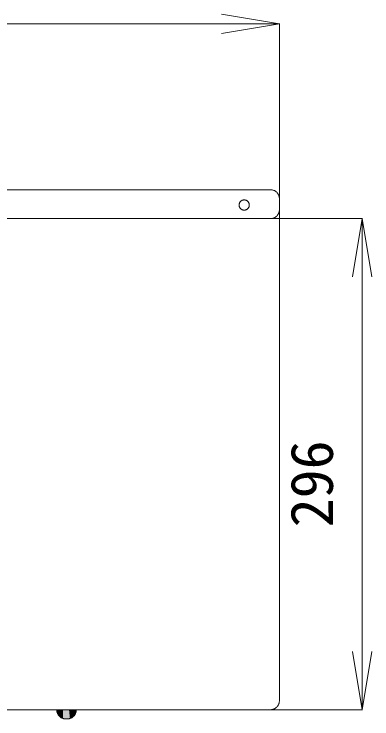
# Model space of a CAD drawing. Units: millimetres, scale not verified. Extents: x -1485 to 1485, y -1050 to 1050.
# Drawn here: x -516.8 to -300.9, y -215.6 to 209.3 of the extents above; entities that cross this region are included whole.
import ezdxf
from ezdxf.enums import TextEntityAlignment as Align

# ---------------------------------------------------------------- set-up
doc = ezdxf.new("R2010")
doc.units = ezdxf.units.MM
doc.header["$LTSCALE"] = 10
doc.layers.add('0-0_0', color=7, linetype='Continuous', lineweight=18)
doc.styles.add('ＭＳ ゴシック', font='')
doc.styles.get('ＭＳ ゴシック').set_extended_font_data('MS Gothic')

# ---------------------------------------------------------------- blocks, each defined once
blk = doc.blocks.new('U10')
at = {"layer": '0-0_0'}
for points in [[(994.01, 839.31), (993.98, 839.87), (994.01, 839.87)], [(994.01, 839.31), (994.01, 839.87), (994.01, 839.27)], [(994.01, 839.27), (994.01, 839.87), (994.01, 839.87)], [(994.01, 839.27), (994.01, 839.87), (994.09, 838.77)], [(994.09, 838.77), (994.01, 839.87), (994.09, 839.87)], [(994.09, 838.77), (994.09, 839.87), (994.11, 838.69)], [(994.11, 838.69), (994.09, 839.87), (994.11, 839.87)], [(994.11, 838.69), (994.11, 839.87), (994.22, 838.25)], [(994.22, 838.25), (994.11, 839.87), (994.22, 839.87)], [(994.22, 838.25), (994.22, 839.87), (994.27, 838.12)], [(994.27, 838.12), (994.22, 839.87), (994.27, 839.87)], [(994.27, 838.12), (994.27, 839.87), (994.4, 837.75)], [(994.4, 837.75), (994.27, 839.87), (994.4, 839.87)], [(994.4, 837.75), (994.4, 839.87), (994.48, 837.58)], [(994.48, 837.58), (994.4, 839.87), (994.48, 839.87)], [(994.48, 837.58), (994.48, 839.87), (994.63, 837.27)], [(994.63, 837.27), (994.48, 839.87), (994.63, 839.87)], [(994.63, 837.27), (994.63, 839.87), (994.75, 837.08)], [(994.75, 837.08), (994.63, 839.87), (994.75, 839.87)], [(994.75, 837.08), (994.75, 839.87), (994.9, 836.82)], [(994.9, 836.82), (994.75, 839.87), (994.9, 839.87)], [(994.9, 836.82), (994.9, 839.87), (995.06, 836.61)], [(995.06, 836.61), (994.9, 839.87), (995.06, 839.87)], [(995.06, 836.61), (995.06, 839.87), (995.22, 836.4)], [(995.22, 836.4), (995.06, 839.87), (995.22, 839.87)], [(995.22, 836.4), (995.22, 839.87), (995.42, 836.18)], [(995.42, 836.18), (995.22, 839.87), (995.42, 839.87)], [(995.42, 836.18), (995.42, 839.87), (995.57, 836.02)], [(995.57, 836.02), (995.42, 839.87), (995.57, 839.87)], [(995.57, 836.02), (995.57, 839.87), (995.81, 835.79)], [(995.81, 835.79), (995.57, 839.87), (995.81, 839.87)], [(995.81, 835.79), (995.81, 839.87), (995.95, 835.66)], [(995.95, 835.66), (995.81, 839.87), (995.95, 839.87)], [(995.95, 835.66), (995.95, 839.87), (996.24, 835.45)], [(996.24, 835.45), (995.95, 839.87), (996.24, 839.87)], [(996.24, 835.45), (996.24, 839.87), (996.37, 835.35)], [(996.37, 835.35), (996.24, 839.87), (996.37, 839.87)], [(996.37, 835.35), (996.37, 839.87), (996.7, 835.15)], [(996.7, 835.15), (996.37, 839.87), (996.7, 839.87)], [(996.7, 835.15), (996.7, 839.87), (996.82, 835.08)], [(996.82, 835.08), (996.7, 839.87), (996.82, 839.87)], [(996.82, 835.08), (996.82, 839.87), (997.3, 834.85)], [(997.3, 834.85), (996.82, 839.87), (997.3, 839.87)], [(997.3, 834.85), (997.3, 839.87), (997.7, 834.7)], [(997.7, 834.7), (997.3, 839.87), (997.7, 839.87)], [(997.7, 834.7), (997.7, 839.87), (997.8, 834.66)], [(997.8, 834.66), (997.7, 839.87), (997.8, 839.87)], [(997.8, 834.66), (997.8, 839.87), (998.32, 834.53)], [(998.32, 834.53), (997.8, 839.87), (998.32, 839.87)], [(998.32, 834.53), (998.32, 839.87), (998.76, 834.46)], [(998.76, 834.46), (998.32, 839.87), (998.76, 839.87)], [(998.76, 834.46), (998.76, 839.87), (998.86, 834.45)], [(998.86, 834.45), (998.76, 839.87), (998.86, 839.87)], [(998.86, 834.45), (998.86, 839.87), (999.42, 834.42)], [(999.42, 834.42), (998.86, 839.87), (999.42, 839.87)], [(999.42, 834.42), (999.42, 839.87), (999.46, 834.42)], [(999.46, 834.42), (999.42, 839.87), (999.46, 839.87)], [(999.46, 834.42), (999.46, 839.87), (999.55, 834.42)], [(999.55, 834.42), (999.46, 839.87), (999.55, 839.87)], [(999.55, 834.42), (999.55, 839.87), (999.85, 834.42)], [(999.85, 834.42), (999.55, 839.87), (999.85, 839.87)], [(999.85, 834.42), (999.85, 839.87), (1000.15, 834.42)], [(1000.15, 834.42), (999.85, 839.87), (1000.15, 839.87)], [(1000.15, 834.42), (1000.15, 839.87), (1000.25, 834.42)], [(1000.25, 834.42), (1000.15, 839.87), (1000.25, 839.87)], [(1000.25, 834.42), (1000.25, 839.87), (1000.29, 834.42)], [(1000.29, 834.42), (1000.25, 839.87), (1000.29, 839.87)], [(1000.29, 834.42), (1000.29, 839.87), (1000.84, 834.45)], [(1000.84, 834.45), (1000.29, 839.87), (1000.84, 839.87)], [(1000.84, 834.45), (1000.84, 839.87), (1000.95, 834.46)], [(1000.95, 834.46), (1000.84, 839.87), (1000.95, 839.87)], [(1000.95, 834.46), (1000.95, 839.87), (1001.38, 834.53)], [(1001.38, 834.53), (1000.95, 839.87), (1001.38, 839.87)], [(1001.38, 834.53), (1001.38, 839.87), (1001.9, 834.66)], [(1001.9, 834.66), (1001.38, 839.87), (1001.9, 839.87)], [(1001.9, 834.66), (1001.9, 839.87), (1002.01, 834.7)], [(1002.01, 834.7), (1001.9, 839.87), (1002.01, 839.87)], [(1002.01, 834.7), (1002.01, 839.87), (1002.4, 834.85)], [(1002.4, 834.85), (1002.01, 839.87), (1002.4, 839.87)], [(1002.4, 834.85), (1002.4, 839.87), (1002.88, 835.08)], [(1002.88, 835.08), (1002.4, 839.87), (1002.88, 839.87)], [(1002.88, 835.08), (1002.88, 839.87), (1003, 835.15)], [(1003, 835.15), (1002.88, 839.87), (1003, 839.87)], [(1003, 835.15), (1003, 839.87), (1003.32, 835.35)], [(1003.32, 835.35), (1003, 839.87), (1003.32, 839.87)], [(1003.32, 835.35), (1003.32, 839.87), (1003.46, 835.45)], [(1003.46, 835.45), (1003.32, 839.87), (1003.46, 839.87)], [(1003.46, 835.45), (1003.46, 839.87), (1003.74, 835.66)], [(1003.74, 835.66), (1003.46, 839.87), (1003.74, 839.87)], [(1003.74, 835.66), (1003.74, 839.87), (1003.89, 835.8)], [(1003.89, 835.8), (1003.74, 839.87), (1003.89, 839.87)], [(1003.89, 835.8), (1003.89, 839.87), (1004.13, 836.02)], [(1004.13, 836.02), (1003.89, 839.87), (1004.13, 839.87)], [(1004.13, 836.02), (1004.13, 839.87), (1004.29, 836.19)], [(1004.29, 836.19), (1004.13, 839.87), (1004.29, 839.87)], [(1004.29, 836.19), (1004.29, 839.87), (1004.48, 836.4)], [(1004.48, 836.4), (1004.29, 839.87), (1004.48, 839.87)], [(1004.48, 836.4), (1004.48, 839.87), (1004.64, 836.62)], [(1004.64, 836.62), (1004.48, 839.87), (1004.64, 839.87)], [(1004.64, 836.62), (1004.64, 839.87), (1004.79, 836.82)], [(1004.79, 836.82), (1004.64, 839.87), (1004.79, 839.87)], [(1004.79, 836.82), (1004.79, 839.87), (1004.96, 837.09)], [(1004.96, 837.09), (1004.79, 839.87), (1004.96, 839.87)], [(1004.96, 837.09), (1004.96, 839.87), (1005.07, 837.27)], [(1005.07, 837.27), (1004.96, 839.87), (1005.07, 839.87)], [(1005.07, 837.27), (1005.07, 839.87), (1005.22, 837.59)], [(1005.22, 837.59), (1005.07, 839.87), (1005.22, 839.87)], [(1005.22, 837.59), (1005.22, 839.87), (1005.3, 837.75)], [(1005.3, 837.75), (1005.22, 839.87), (1005.3, 839.87)], [(1005.3, 837.75), (1005.3, 839.87), (1005.44, 838.13)], [(1005.44, 838.13), (1005.3, 839.87), (1005.44, 839.87)], [(1005.44, 838.13), (1005.44, 839.87), (1005.48, 838.25)], [(1005.48, 838.25), (1005.44, 839.87), (1005.48, 839.87)], [(1005.48, 838.25), (1005.48, 839.87), (1005.59, 838.69)], [(1005.59, 838.69), (1005.48, 839.87), (1005.59, 839.87)], [(1005.59, 838.69), (1005.59, 839.87), (1005.62, 838.77)], [(1005.62, 838.77), (1005.59, 839.87), (1005.62, 839.87)], [(1005.62, 838.77), (1005.62, 839.87), (1005.69, 839.28)], [(1005.69, 839.28), (1005.62, 839.87), (1005.69, 839.87)], [(1005.69, 839.28), (1005.69, 839.87), (1005.7, 839.31)], [(1005.7, 839.31), (1005.69, 839.87), (1005.7, 839.87)], [(1005.7, 839.31), (1005.7, 839.87), (1005.73, 839.87)]]:
    blk.add_solid(points, dxfattribs=at)
blk = doc.blocks.new('_OPEN')
at = {"layer": '0-0_0'}
blk.add_line((-1, 0.1667), (0, 0), dxfattribs=at)
blk.add_lwpolyline([(-1, -0.1667), (0, 0), (-1, 0)], dxfattribs=at)

msp = doc.modelspace()

# ---------------------------------------------------------------- linework, layer by layer
at = {"layer": '0-0_0'}
for p, q in [((-391.69, 203.42), (-975.69, 203.42)), ((-356.69, 98.03), (-356.69, 203.6)), ((-362.09, 85.96), (-306.51, 85.96)), ((-306.69, 50.96), (-306.69, -175.04)), ((-362.09, -210.04), (-306.51, -210.04))]:
    msp.add_line(p, q, dxfattribs=at)
for points in [[(-528.88, 103.42), (-494.36, 103.42), (-462.64, 103.42), (-434.26, 103.42), (-409.79, 103.42), (-389.79, 103.42), (-374.81, 103.42), (-365.41, 103.42), (-362.15, 103.42), (-361.78, 103.4), (-361.41, 103.37), (-361.05, 103.31), (-360.7, 103.22), (-360.36, 103.12), (-360.03, 102.99), (-359.71, 102.84), (-359.4, 102.67), (-359.1, 102.49), (-358.82, 102.28), (-358.55, 102.06), (-358.29, 101.82)], [(-358.29, 101.82), (-358.05, 101.56), (-357.83, 101.3), (-357.63, 101.01), (-357.44, 100.72), (-357.27, 100.41), (-357.12, 100.09), (-356.99, 99.76), (-356.89, 99.41), (-356.8, 99.06), (-356.74, 98.71), (-356.7, 98.34), (-356.69, 97.97), (-356.69, 96.43), (-356.69, 92.01), (-356.69, 84.97), (-356.69, 75.56), (-356.69, 64.04), (-356.69, 50.69), (-356.69, 35.77), (-356.69, 19.53), (-356.69, 2.24), (-356.69, -15.84), (-356.69, -34.44), (-356.69, -53.31), (-356.69, -72.17), (-356.69, -90.77), (-356.69, -108.85), (-356.69, -126.14), (-356.69, -142.38), (-356.69, -157.31), (-356.69, -170.66), (-356.69, -182.17), (-356.69, -191.58), (-356.69, -198.63), (-356.69, -203.05), (-356.69, -204.58)], [(-380.48, 92.44), (-380.59, 92.61), (-380.68, 92.78), (-380.77, 92.97), (-380.84, 93.15), (-380.9, 93.35), (-380.95, 93.54), (-380.98, 93.75), (-381, 93.95), (-381.01, 94.16), (-381, 94.37), (-380.98, 94.58), (-380.95, 94.79), (-380.9, 94.98), (-380.84, 95.18), (-380.77, 95.37), (-380.68, 95.55), (-380.59, 95.72), (-380.48, 95.89), (-380.36, 96.05), (-380.24, 96.2), (-380.1, 96.35), (-379.96, 96.48), (-379.8, 96.61), (-379.64, 96.72), (-379.48, 96.83), (-379.3, 96.92), (-379.12, 97.01), (-378.93, 97.08), (-378.74, 97.14), (-378.54, 97.18), (-378.34, 97.22), (-378.13, 97.24), (-377.92, 97.25), (-377.71, 97.24), (-377.51, 97.22), (-377.31, 97.18), (-377.11, 97.14), (-376.92, 97.08), (-376.73, 97.01)], [(-374.84, 94.16), (-374.85, 93.95), (-374.87, 93.75), (-374.9, 93.54), (-374.95, 93.35), (-375.01, 93.15), (-375.08, 92.97), (-375.17, 92.78), (-375.26, 92.61), (-375.37, 92.44), (-375.49, 92.28), (-375.61, 92.13), (-375.75, 91.98), (-375.89, 91.85), (-376.04, 91.72), (-376.2, 91.61), (-376.37, 91.5), (-376.55, 91.4), (-376.73, 91.32), (-376.92, 91.25), (-377.11, 91.19), (-377.31, 91.14), (-377.51, 91.1), (-377.71, 91.08), (-377.92, 91.08), (-378.13, 91.08), (-378.34, 91.1), (-378.54, 91.14), (-378.74, 91.19), (-378.93, 91.25), (-379.12, 91.32), (-379.3, 91.4), (-379.48, 91.5), (-379.64, 91.61), (-379.8, 91.72), (-379.96, 91.85), (-380.1, 91.98), (-380.24, 92.13), (-380.36, 92.28), (-380.48, 92.44)], [(-376.73, 97.01), (-376.55, 96.92), (-376.37, 96.83), (-376.2, 96.72), (-376.04, 96.61), (-375.89, 96.48), (-375.75, 96.35), (-375.61, 96.2), (-375.49, 96.05), (-375.37, 95.89), (-375.26, 95.72), (-375.17, 95.55), (-375.08, 95.37), (-375.01, 95.18), (-374.95, 94.98), (-374.9, 94.79), (-374.87, 94.58), (-374.85, 94.37), (-374.84, 94.16)], [(-356.69, 91.41), (-356.7, 91.04), (-356.74, 90.67), (-356.8, 90.31), (-356.89, 89.96), (-356.99, 89.62), (-357.12, 89.29), (-357.27, 88.97), (-357.44, 88.66), (-357.63, 88.36), (-357.83, 88.08), (-358.05, 87.81), (-358.29, 87.55), (-358.55, 87.32), (-358.82, 87.09), (-359.1, 86.89), (-359.4, 86.7), (-359.71, 86.53), (-360.03, 86.39), (-360.36, 86.26), (-360.7, 86.15), (-361.05, 86.07), (-361.41, 86.01), (-361.78, 85.97), (-362.15, 85.96), (-365.41, 85.96), (-374.81, 85.96), (-389.79, 85.96), (-409.79, 85.96), (-434.26, 85.96), (-462.64, 85.96), (-494.36, 85.96), (-528.88, 85.96)], [(-356.69, -204.58), (-356.7, -204.95), (-356.74, -205.32), (-356.8, -205.68), (-356.89, -206.03), (-356.99, -206.37), (-357.12, -206.7), (-357.27, -207.03), (-357.44, -207.33), (-357.63, -207.63), (-357.83, -207.92), (-358.05, -208.19), (-358.29, -208.44), (-358.55, -208.68), (-358.82, -208.9), (-359.1, -209.11), (-359.4, -209.29), (-359.71, -209.46), (-360.03, -209.61), (-360.36, -209.74), (-360.7, -209.85), (-361.05, -209.93), (-361.41, -209.99), (-361.78, -210.03), (-362.15, -210.04), (-365.41, -210.04), (-374.81, -210.04), (-389.79, -210.04), (-409.79, -210.04), (-434.26, -210.04), (-462.64, -210.04), (-494.36, -210.04), (-528.88, -210.04)], [(-485.31, -215.58), (-485.36, -215.58), (-485.4, -215.58), (-485.45, -215.58), (-485.48, -215.58), (-485.52, -215.58), (-485.54, -215.58), (-485.56, -215.58), (-485.58, -215.58), (-485.58, -215.58), (-485.96, -215.57), (-486.32, -215.53), (-486.68, -215.47), (-487.03, -215.39), (-487.37, -215.28), (-487.7, -215.15), (-488.02, -215.01), (-488.33, -214.84), (-488.63, -214.65), (-488.91, -214.45), (-489.18, -214.22), (-489.43, -213.98), (-489.67, -213.73), (-489.89, -213.46), (-490.1, -213.18), (-490.28, -212.88), (-490.45, -212.57), (-490.6, -212.25), (-490.72, -211.92), (-490.83, -211.58), (-490.91, -211.23), (-490.97, -210.87), (-491.01, -210.5), (-491.02, -210.13), (-490.96, -210.13), (-490.79, -210.13), (-490.52, -210.13), (-490.15, -210.13), (-489.7, -210.13), (-489.19, -210.13)], [(-489.19, -210.13), (-488.61, -210.13), (-487.98, -210.13), (-487.3, -210.13), (-486.6, -210.13), (-485.88, -210.13), (-485.15, -210.13), (-484.41, -210.13), (-483.69, -210.13), (-482.99, -210.13), (-482.32, -210.13), (-481.69, -210.13), (-481.11, -210.13), (-480.59, -210.13), (-480.14, -210.13), (-479.78, -210.13), (-479.5, -210.13), (-479.33, -210.13), (-479.27, -210.13)], [(-479.27, -210.13), (-479.29, -210.5), (-479.32, -210.87), (-479.38, -211.23), (-479.47, -211.58), (-479.57, -211.92), (-479.7, -212.25), (-479.85, -212.57), (-480.02, -212.88), (-480.21, -213.18), (-480.41, -213.46), (-480.63, -213.73), (-480.87, -213.98), (-481.12, -214.22), (-481.39, -214.45), (-481.68, -214.65), (-481.97, -214.84), (-482.28, -215.01), (-482.6, -215.15), (-482.93, -215.28), (-483.27, -215.39), (-483.62, -215.47), (-483.98, -215.53), (-484.34, -215.57), (-484.71, -215.58), (-484.72, -215.58), (-484.73, -215.58), (-484.75, -215.58), (-484.78, -215.58), (-484.81, -215.58), (-484.85, -215.58), (-484.89, -215.58), (-484.94, -215.58), (-484.99, -215.58), (-485.04, -215.58), (-485.09, -215.58), (-485.15, -215.58), (-485.2, -215.58), (-485.25, -215.58), (-485.31, -215.58)]]:
    msp.add_lwpolyline(points, dxfattribs=at)

# ---------------------------------------------------------------- block references
at = {"layer": '0-0_0', "xscale": 35, "yscale": 35}
msp.add_blockref('_OPEN', (-356.69, 203.42), dxfattribs=at)
for p, rotation in [((-306.69, 85.96), 90), ((-306.69, -210.04), 270)]:
    msp.add_blockref('_OPEN', p, dxfattribs=dict(at, rotation=rotation))
at = {"layer": '0-0_0'}
msp.add_blockref('U10', (-1485, -1050), dxfattribs=at)

# ---------------------------------------------------------------- texts
at = {"layer": '0-0_0', "style": 'ＭＳ ゴシック'}
msp.add_text('296', height=25.66, rotation=90, dxfattribs=at).set_placement((-316.69, -100.1), align=Align.BOTTOM_LEFT)

doc.saveas('drawing.dxf')
